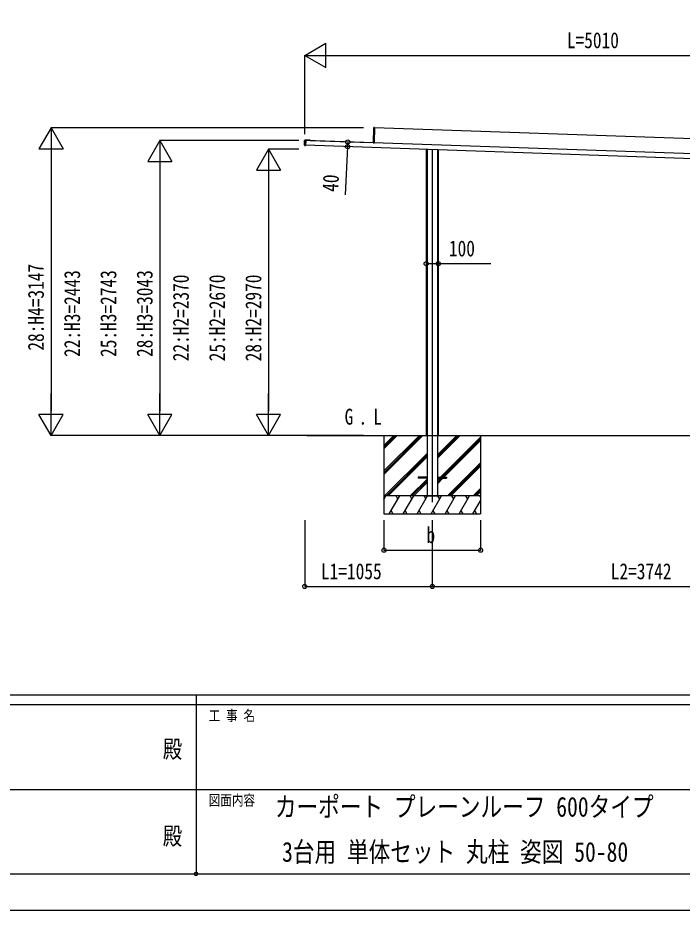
# Model space of a CAD drawing. Units: millimetres, scale not verified. Extents: x -16820 to 16820, y -11880 to 11880.
# Drawn here: x -1494 to 4003, y -11880 to -4492 of the extents above; entities that cross this region are included whole.
import ezdxf
from ezdxf.enums import TextEntityAlignment as Align

# ---------------------------------------------------------------- set-up
doc = ezdxf.new("R2010")
doc.units = ezdxf.units.MM
doc.header["$LTSCALE"] = 60
doc.header["$PDMODE"] = 32
doc.header["$PDSIZE"] = 30
for name, color, linetype in [('0-2_USER1', 3, 'Continuous'), ('0-3_YKK_12', 2, 'Continuous'), ('0-4_YKK_A1', 4, 'Continuous'), ('0-5_YKK_D', 6, 'Continuous'), ('0-6_YKK_ZWAK', 7, 'Continuous')]:
    doc.layers.add(name, color=color, linetype=linetype)
doc.styles.add('ＭＳ ゴシック', font='')
doc.styles.get('ＭＳ ゴシック').set_extended_font_data('MS Gothic')

msp = doc.modelspace()

# ---------------------------------------------------------------- linework, layer by layer
at = {"layer": '0-3_YKK_12'}
msp.add_line((1935.17, -5581.2), (1935.17, -8502.5), dxfattribs=at)
at = {"layer": '0-4_YKK_A1'}
for p, q in [((1447.78, -5526.76), (1452.19, -5400.67)), ((1452.66, -5400.69), (1448.25, -5526.78)), ((1448.28, -5526.78), (1452.69, -5400.69)), ((1452.66, -5400.69), (1452.19, -5400.67)), ((1452.69, -5400.69), (1452.66, -5400.69)), ((1453.16, -5400.71), (1452.69, -5400.69)), ((1458.69, -5400.56), (1453.16, -5400.71)), ((1458.69, -5400.56), (1454.31, -5525.99)), ((5773.18, -5553.73), (1458.61, -5403.06)), ((877.47, -5546.68), (878.83, -5507.7)), ((879.18, -5547.77), (880.61, -5506.71)), ((881.08, -5506.73), (879.64, -5547.79)), ((881.08, -5506.73), (880.61, -5506.71)), ((888.62, -5506.53), (881.08, -5506.73)), ((895.43, -5505.28), (881.94, -5504.81)), ((886.93, -5504.98), (886.9, -5506.08)), ((888.62, -5506.53), (887.15, -5548.51)), ((5883.24, -5681.95), (888.59, -5507.53)), ((895.36, -5507.28), (895.43, -5505.28)), ((901.43, -5505.49), (895.43, -5505.28)), ((901.36, -5507.49), (901.43, -5505.49)), ((911.42, -5505.84), (901.43, -5505.49)), ((911.35, -5507.83), (911.42, -5505.84)), ((917.35, -5508.04), (917.42, -5506.05)), ((924.36, -5508.78), (924.37, -5508.48)), ((924.37, -5508.48), (924.4, -5507.88)), ((1419.26, -5526.06), (1419.27, -5525.76)), ((1419.27, -5525.76), (1419.29, -5525.16)), ((1419.29, -5525.16), (1419.3, -5524.87)), ((1448.25, -5526.78), (1447.78, -5526.76)), ((1448.73, -5526.99), (1450.28, -5527.05)), ((1450.28, -5527.05), (1450.27, -5527.2)), ((1450.28, -5526.85), (1450.28, -5527.05)), ((1450.8, -5526.37), (1453.8, -5526.47)), ((1451.27, -5527.24), (1451.3, -5526.38)), ((879.64, -5547.79), (879.18, -5547.77)), ((887.14, -5549.01), (879.63, -5548.28)), ((879.64, -5547.79), (887.15, -5548.51)), ((880.37, -5549.78), (885.36, -5549.95)), ((885.36, -5549.95), (885.4, -5548.84)), ((887.15, -5548.51), (887.14, -5549.01)), ((5881.85, -5721.93), (887.19, -5547.51)), ((1885.17, -5582.36), (1885.17, -7950)), ((1892.03, -5582.6), (1892.03, -8450)), ((1978.3, -5585.61), (1978.3, -8450)), ((1985.17, -5585.85), (1985.17, -7950)), ((897.68, -7950), (6396.09, -7950)), ((1535.17, -7950), (1535.17, -8600)), ((1535.17, -8243.98), (1829.15, -7950)), ((1535.17, -8258.12), (1843.29, -7950)), ((1535.17, -8272.26), (1857.43, -7950)), ((1535.17, -8031.84), (1617.01, -7950)), ((1535.17, -8045.99), (1631.15, -7950)), ((1535.17, -8060.13), (1645.3, -7950)), ((1978.3, -8137.49), (2165.8, -7950)), ((1978.3, -8123.35), (2151.66, -7950)), ((1978.3, -8109.21), (2137.51, -7950)), ((2004.14, -8295.5), (2335.17, -7964.48)), ((2018.28, -8295.5), (2335.17, -7978.62)), ((2335.17, -7950), (2335.17, -8600)), ((2032.43, -8295.5), (2335.17, -7992.76)), ((1541.27, -8450), (1892.03, -8099.25)), ((1555.42, -8450), (1892.03, -8113.39)), ((1569.56, -8450), (1892.03, -8127.53)), ((2061.77, -8450), (2335.17, -8176.61)), ((2075.92, -8450), (2335.17, -8190.75)), ((2090.06, -8450), (2335.17, -8204.9)), ((1753.41, -8450), (1892.03, -8311.38)), ((1767.55, -8450), (1892.03, -8325.52)), ((1781.69, -8450), (1892.03, -8339.66)), ((1817.67, -8295.5), (1817.67, -8304.5)), ((1892.03, -8295.5), (1817.67, -8295.5)), ((1892.03, -8304.5), (1817.67, -8304.5)), ((1978.3, -8295.5), (2052.67, -8295.5)), ((1978.3, -8349.62), (2023.43, -8304.5)), ((1978.3, -8321.34), (1995.14, -8304.5)), ((1978.3, -8335.48), (2009.28, -8304.5)), ((1978.3, -8304.5), (2052.67, -8304.5)), ((2052.67, -8295.5), (2052.67, -8304.5)), ((2273.91, -8450), (2335.17, -8388.74)), ((2288.05, -8450), (2335.17, -8402.88)), ((2302.19, -8450), (2335.17, -8417.03)), ((2335.17, -8450), (1535.17, -8450)), ((1535.17, -8478.94), (1551.87, -8450)), ((1536.87, -8475.98), (1535.17, -8473.02)), ((1579.71, -8600), (1666.31, -8450)), ((1651.31, -8475.98), (1636.31, -8450)), ((1695.18, -8600), (1781.78, -8450)), ((1766.78, -8475.98), (1751.78, -8450)), ((1810.65, -8600), (1897.25, -8450)), ((1882.25, -8475.98), (1867.25, -8450)), ((1874.27, -8450), (1996.07, -8450)), ((1926.12, -8600), (2012.72, -8450)), ((1997.72, -8475.98), (1982.72, -8450)), ((2041.59, -8600), (2128.2, -8450)), ((2113.19, -8475.98), (2098.19, -8450)), ((2157.06, -8600), (2243.67, -8450)), ((2228.66, -8475.98), (2213.66, -8450)), ((2272.53, -8600), (2335.17, -8491.52)), ((2335.17, -8460.45), (2329.13, -8450)), ((1535.17, -8600), (2335.17, -8600)), ((1594.71, -8574.02), (1609.71, -8600)), ((1710.18, -8574.02), (1725.18, -8600)), ((1825.65, -8574.02), (1840.65, -8600)), ((1941.12, -8574.02), (1956.12, -8600)), ((2056.59, -8574.02), (2071.59, -8600)), ((2172.06, -8574.02), (2187.06, -8600)), ((2287.53, -8574.02), (2302.53, -8600))]:
    msp.add_line(p, q, dxfattribs=at)
for points in [[(1453.16, -5400.71), (1448.75, -5526.79), (1448.28, -5526.78)], [(1452.67, -5400.19), (1458.21, -5400.05), (1458.21, -5400.08)], [(1453.17, -5400.21), (1458.71, -5400.06), (1458.69, -5400.56)], [(881.1, -5506.23), (888.64, -5506.03), (888.62, -5506.53)], [(923.91, -5506.27), (923.84, -5508.27), (888.6, -5507.04)], [(923.91, -5506.27), (917.42, -5506.05), (911.42, -5505.84)], [(924.4, -5507.88), (924.41, -5507.58), (1419.3, -5524.87)]]:
    msp.add_lwpolyline(points, dxfattribs=at)
for centre, radius, start, end in [((1452.69, -5400.69), 0.5, 91.5, 178), ((1454.72, -5400.51), 2.07, 171.06854, 184.93146), ((1453.19, -5400.71), 0.5, 91.5, 178), ((1455.22, -5400.53), 2.07, 171.06854, 184.93146), ((881.83, -5507.8), 3, 88, 178), ((881.11, -5506.73), 0.5, 91.5, 178), ((883.14, -5506.55), 2.07, 171.06854, 184.93146), ((1447.28, -5526.74), 0.5, 312.39429, 358), ((1448.26, -5528.11), 1.14, 91.7804, 118.73315), ((1447.78, -5526.76), 0.5, 312.39429, 358), ((1448.76, -5528.13), 1.14, 91.7804, 118.73315), ((1447.25, -5526.74), 1, 346.46304, 358), ((1447.75, -5526.76), 1, 346.46304, 358), ((1444.47, -5526.85), 4.26, 355.95127, 358.06825), ((1450.78, -5526.86), 0.5, 88, 178), ((1453.82, -5525.97), 0.5, 268, 358), ((880.47, -5546.78), 3, 178, 268), ((879.68, -5547.79), 0.5, 178, 264.5), ((881.69, -5548.11), 2.07, 171.06854, 184.93146)]:
    msp.add_arc(centre, radius, start, end, dxfattribs=at)
at = {"layer": '0-5_YKK_D'}
for p, q in [((880.21, -4803.06), (1053.42, -4703.06)), ((1053.42, -4903.06), (1053.42, -4703.06)), ((880.21, -5454.94), (880.21, -4802.06)), ((880.21, -4803.06), (1053.42, -4903.06)), ((880.21, -4803.06), (1226.62, -4803.06)), ((1080.21, -4803.06), (5690.22, -4803.06)), ((-1219.79, -5403.06), (-1319.79, -5576.27)), ((1365.74, -5403.06), (-1220.79, -5403.06)), ((-1219.79, -5403.06), (-1119.79, -5576.27)), ((-1219.79, -5403.06), (-1219.79, -5749.47)), ((-319.79, -5507.31), (-419.79, -5680.51)), ((832.08, -5507.31), (-320.79, -5507.31)), ((-319.79, -5507.31), (-219.79, -5680.51)), ((-319.79, -5507.31), (-319.79, -5853.72)), ((-1319.79, -5576.27), (-1119.79, -5576.27)), ((-1219.79, -5603.06), (-1219.79, -7750)), ((580.21, -5579.58), (480.21, -5752.78)), ((831.08, -5579.58), (579.21, -5579.58)), ((580.21, -5579.58), (680.21, -5752.78)), ((580.21, -5579.58), (580.21, -5925.99)), ((-419.79, -5680.51), (-219.79, -5680.51)), ((-319.79, -5707.31), (-319.79, -7750)), ((480.21, -5752.78), (680.21, -5752.78)), ((580.21, -5779.58), (580.21, -7750)), ((-1219.79, -7950), (-1219.79, -7603.59)), ((-319.79, -7950), (-319.79, -7603.59)), ((580.21, -7950), (580.21, -7603.59)), ((-1219.79, -7950), (-1319.79, -7776.8)), ((-1119.79, -7776.8), (-1319.79, -7776.8)), ((-1219.79, -7950), (-1119.79, -7776.8)), ((-319.79, -7950), (-419.79, -7776.8)), ((-219.79, -7776.8), (-419.79, -7776.8)), ((-319.79, -7950), (-219.79, -7776.8)), ((580.21, -7950), (480.21, -7776.8)), ((680.21, -7776.8), (480.21, -7776.8)), ((580.21, -7950), (680.21, -7776.8)), ((1365.74, -7950), (-1220.79, -7950)), ((1365.74, -7950), (-320.79, -7950)), ((1365.74, -7950), (579.21, -7950)), ((880.21, -8650), (880.21, -9201)), ((1535.17, -8650), (1535.17, -8901)), ((1935.17, -8650), (1935.17, -9201)), ((1935.17, -8650), (1935.17, -9201)), ((2335.17, -8650), (2335.17, -8901)), ((1535.17, -8900), (2335.17, -8900)), ((880.21, -9200), (1935.17, -9200)), ((1935.17, -9200), (5677.12, -9200))]:
    msp.add_line(p, q, dxfattribs=at)
for points in [[(1236.24, -5519.67), (1234.33, -5559.63), (1215.26, -5958.38)], [(1885.17, -6526.99), (1985.17, -6526.99), (2419.57, -6526.99)]]:
    msp.add_lwpolyline(points, dxfattribs=at)
for centre in [(1236.24, -5519.67), (1234.33, -5559.63), (1885.17, -6526.99), (1985.17, -6526.99), (1535.17, -8900), (2335.17, -8900), (880.21, -9200), (1935.17, -9200), (1935.17, -9200)]:
    msp.add_circle(centre, 17, dxfattribs=at)
at = {"layer": '0-6_YKK_ZWAK'}
for p, q in [((15580.08, -10100), (-15619.92, -10100)), ((-19.92, -10100), (-19.92, -11580)), ((-19.92, -10180), (-5219.92, -10180)), ((5180.08, -10180), (-19.92, -10180)), ((-5189.92, -10880), (-19.92, -10880)), ((-19.92, -10880), (5180.08, -10880)), ((-5219.92, -11580), (-19.92, -11580)), ((-19.92, -11580), (5180.08, -11580))]:
    msp.add_line(p, q, dxfattribs=at)
msp.add_lwpolyline([(-16820, -11880), (16820, -11880), (16820, 11880), (-16820, 11880)], close=True, dxfattribs=at)
msp.add_point((-19.92, -11580), dxfattribs=at)

# ---------------------------------------------------------------- texts
at = {"layer": '0-2_USER1', "style": 'ＭＳ ゴシック', "width": 0.8}
for s, height, p in [('G', 132, (1210, -7900)), ('L', 132, (1446.42, -7900)), ('.', 132, (1325.2, -7900)), ('カーポート プレーンルーフ 600タイプ', 164.2, (632.77, -11155.33)), ('3台用 単体セット 丸柱 姿図 50-80', 164.2, (692.51, -11528.67))]:
    msp.add_text(s, height=height, dxfattribs=at).set_placement(p, align=Align.BOTTOM_LEFT)
at = {"layer": '0-5_YKK_D', "style": 'ＭＳ ゴシック', "width": 0.8}
for s, p in [('L=5010', (3049.22, -4783.06)), ('100', (2073.17, -6506.99)), ('b', (1887.17, -8880)), ('L1=1055', (1014.09, -9180)), ('L2=3742', (3412.54, -9180))]:
    msp.add_text(s, height=132, dxfattribs=at).set_placement(p, align=Align.BOTTOM_LEFT)
for s, rotation, p in [('40', 87.262, (1196.24, -5937.44)), ('28:H4=3147', 90, (-1239.79, -7247.73)), ('22:H3=2443', 90, (-939.79, -7299.85)), ('25:H3=2743', 90, (-639.79, -7299.85)), ('28:H3=3043', 90, (-339.79, -7299.85)), ('22:H2=2370', 90, (-39.79, -7335.99)), ('25:H2=2670', 90, (260.21, -7335.99)), ('28:H2=2970', 90, (560.21, -7335.99))]:
    msp.add_text(s, height=132, rotation=rotation, dxfattribs=at).set_placement(p, align=Align.BOTTOM_LEFT)
at = {"layer": '0-6_YKK_ZWAK', "style": 'ＭＳ ゴシック', "width": 0.8}
for s, height, p in [('工 事 名', 87.98, (85.08, -10340)), ('殿', 146.6, (-294.67, -10663.33)), ('図面内容', 87.98, (85.08, -11040)), ('殿', 146.6, (-294.67, -11383.33))]:
    msp.add_text(s, height=height, dxfattribs=at).set_placement(p, align=Align.BOTTOM_LEFT)

doc.saveas('drawing.dxf')
